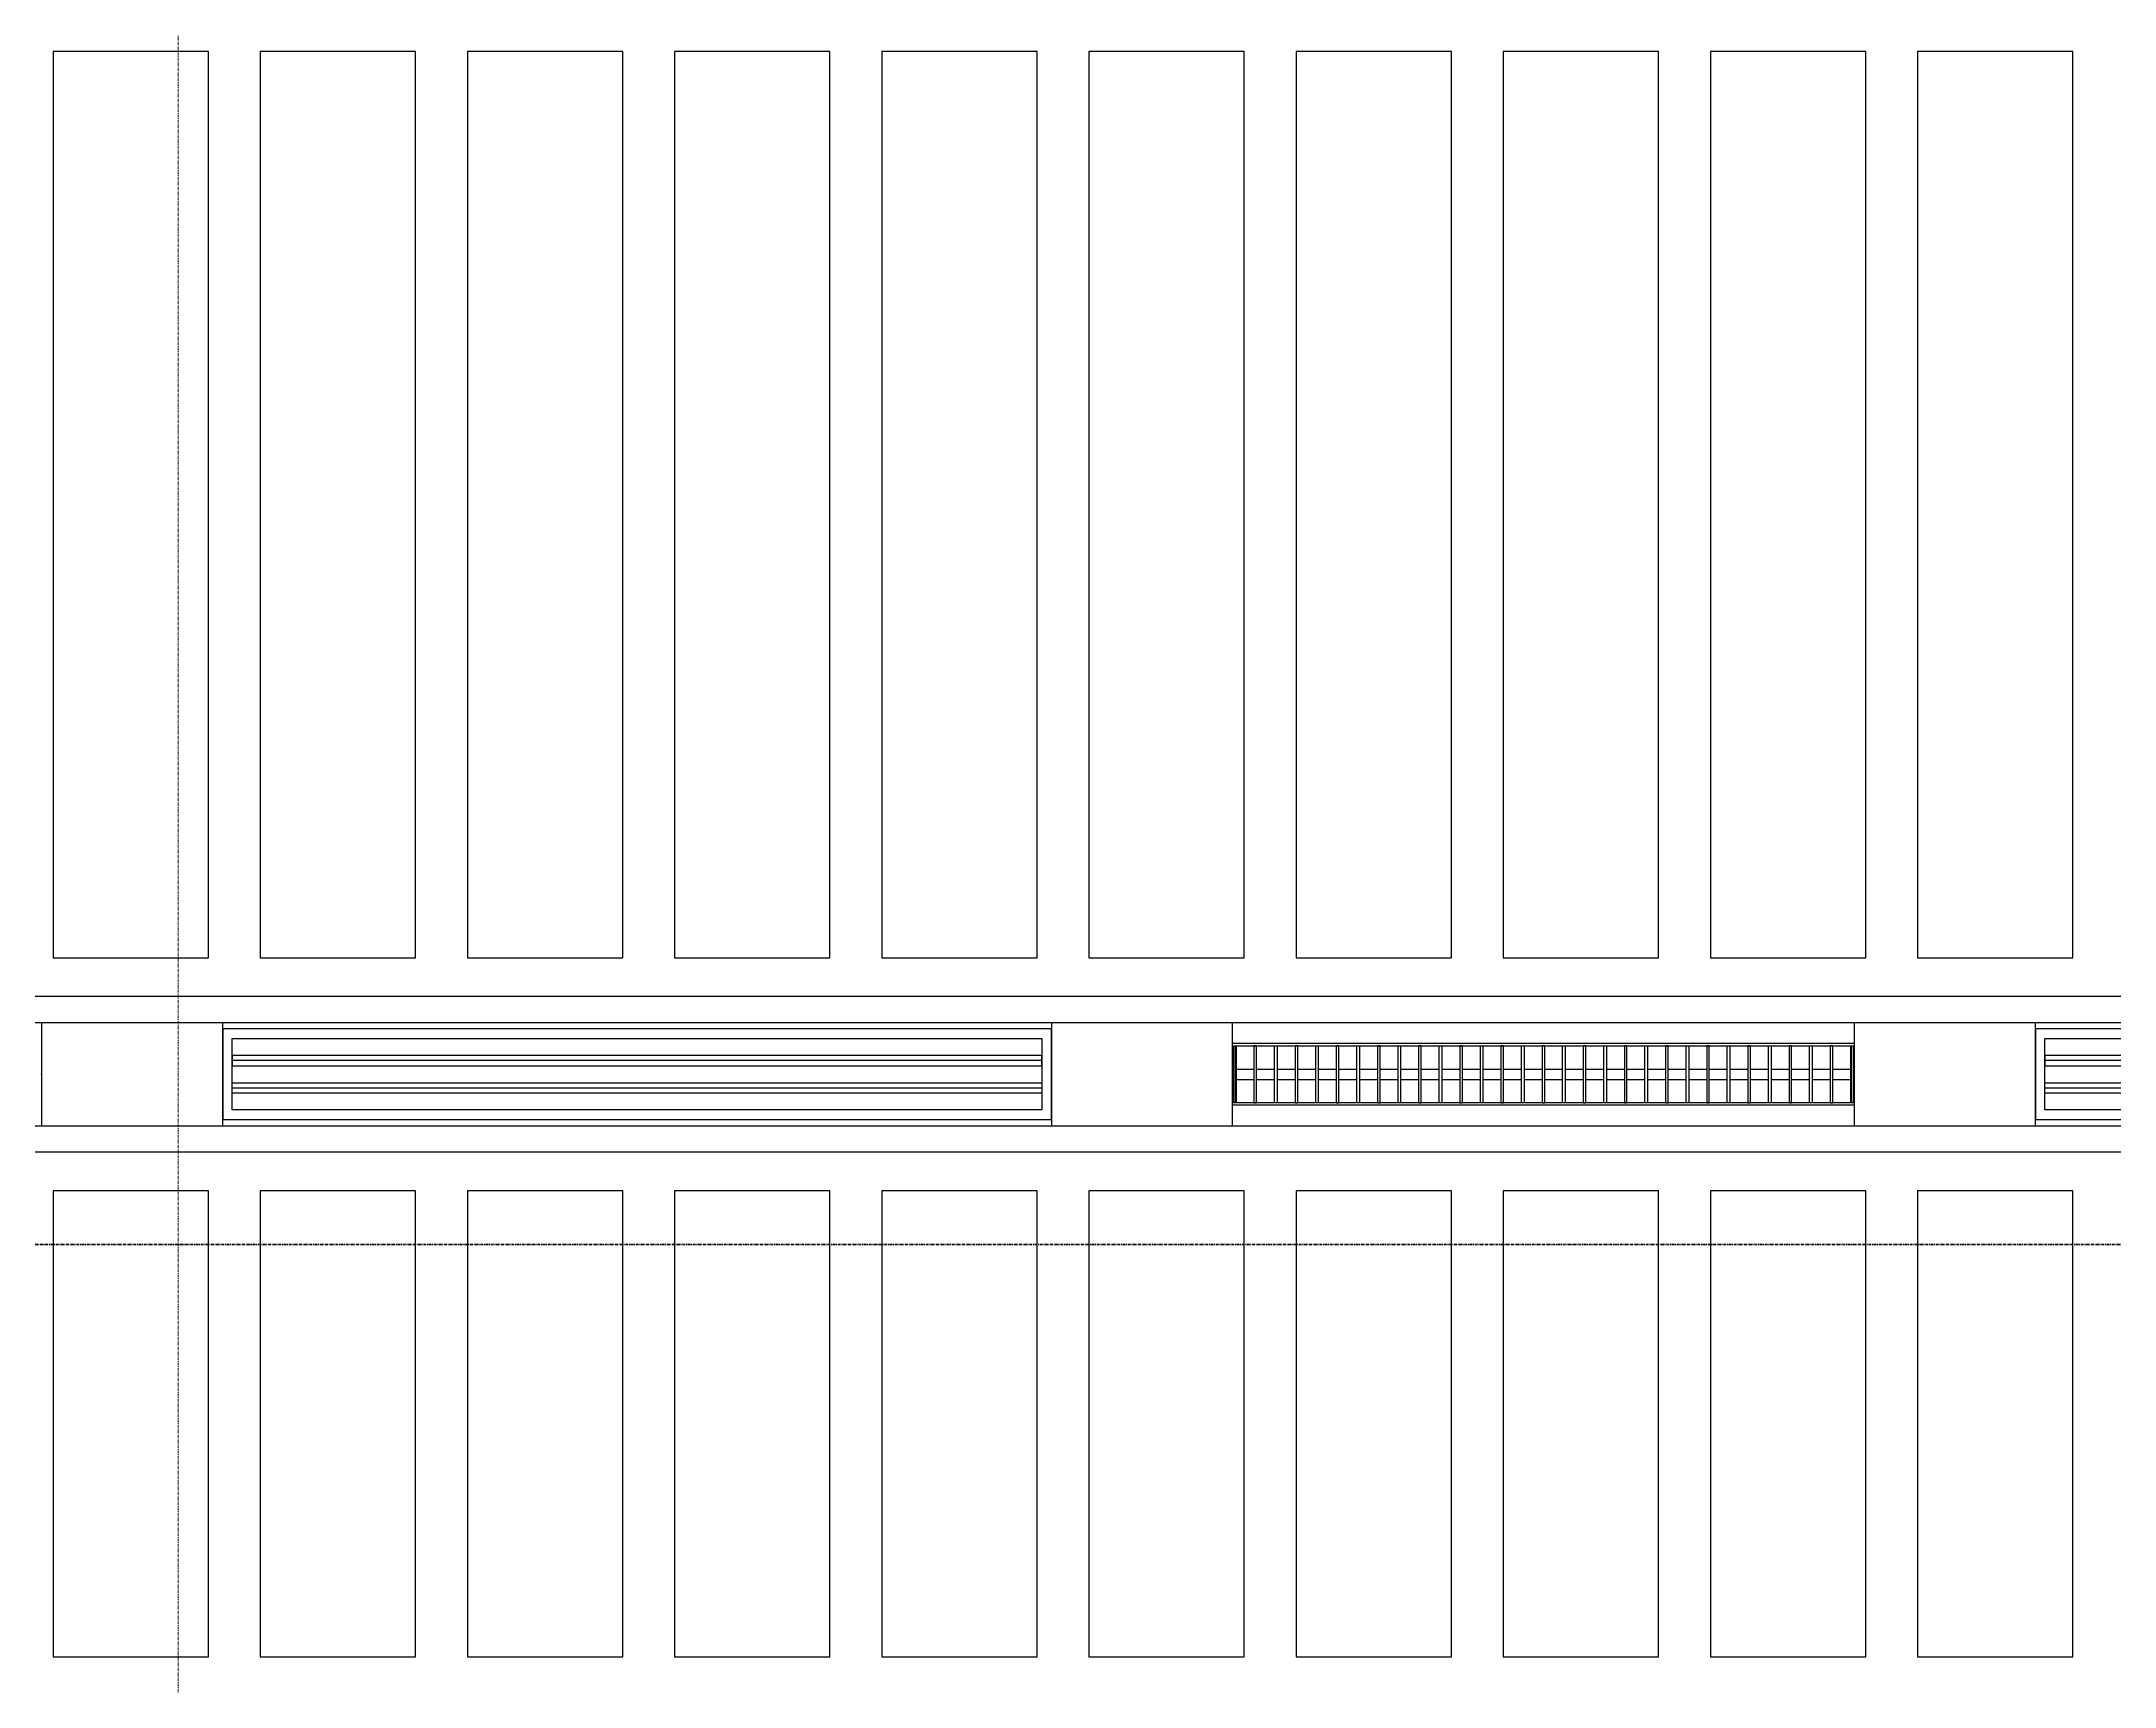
# Model space of a CAD drawing. Header units: millimetres. Extents: x -678720 to -601931, y -306 to 39239.
# Drawn here: x -665146 to -661144, y 4287 to 7464 of the extents above; entities that cross this region are included whole.
import ezdxf
from ezdxf.enums import TextEntityAlignment as Align
from ezdxf.xclip import XClip

# ---------------------------------------------------------------- set-up
doc = ezdxf.new("R2010")
doc.units = ezdxf.units.MM
doc.header["$XCLIPFRAME"] = 0
doc.linetypes.add('DPA_Grid _ Level 100', pattern=[10, 5.5, -1.6, 1.3, -1.6])
for name, color, linetype in [('000 - WIPEOUT', 250, 'Continuous'), ('001 - ASCESSORIES', 251, 'Continuous'), ('A04_TUBE SERIES', 2, 'Continuous'), ('A11_ALU.SOLID SHEET', 2, 'Continuous')]:
    doc.layers.add(name, color=color, linetype=linetype)
for name, color, linetype, lineweight in [('008 - LIGHTING', 1, 'Continuous', 9), ('G-ANNO-SECL', 3, 'Continuous', 9), ('S-GRID', 251, 'Continuous', 9)]:
    doc.layers.add(name, color=color, linetype=linetype, lineweight=lineweight)

# ---------------------------------------------------------------- blocks, each defined once
blk = doc.blocks.new('*U696')
blk.add_point((0, 0))
at = {"layer": 'Defpoints', "color": 250}
blk.add_text('AL.SHEET-HAT-TYPE-C', height=7, rotation=270, dxfattribs=at).set_placement((15, 0), align=Align.BOTTOM_CENTER)
blk.add_wipeout([(0, -100), (350, -100), (350, 100), (0, 100)]).dxf.layer = '000 - WIPEOUT'
at = {"layer": 'A11_ALU.SOLID SHEET', "color": 0}
blk.add_lwpolyline([(0, -100), (350, -100), (350, 100), (0, 100)], close=True, dxfattribs=at)
blk = doc.blocks.new('*U697')
at = {"layer": '001 - ASCESSORIES', "color": 0, "linetype": 'ByBlock'}
blk.add_lwpolyline([(800, 87.5), (-800, 87.5), (-800, -87.5), (800, -87.5)], close=True, dxfattribs=at)
at = {"layer": '001 - ASCESSORIES', "linetype": 'ByBlock'}
for points in [[(-781.5, 69), (781.5, 69), (781.5, -69), (-781.5, -69)], [(781.5, 36.3), (-781.5, 36.3), (-781.5, 16.3), (781.5, 16.3)], [(-781.5, -16.3), (781.5, -16.3), (781.5, -36.3), (-781.5, -36.3)]]:
    blk.add_lwpolyline(points, close=True, dxfattribs=at)
for points in [[(781.5, 26.3), (-781.5, 26.3)], [(-781.5, -26.3), (781.5, -26.3)]]:
    blk.add_lwpolyline(points, dxfattribs=at)
blk = doc.blocks.new('*U695')
at = {"color": 1}
blk.add_wipeout([(600, -60), (-600, -60), (-600, 60), (600, 60)], dxfattribs=at).dxf.layer = '000 - WIPEOUT'
at = {"layer": '001 - ASCESSORIES', "color": 0}
blk.add_lwpolyline([(600, -60), (-600, -60), (-600, 60), (600, 60)], close=True, dxfattribs=at)
at = {"layer": '001 - ASCESSORIES'}
for points in [[(-593.5, -55), (-598.5, -55), (-598.5, 55), (-593.5, 55)], [(595, -55), (-595, -55), (-595, 55), (595, 55)], [(-558.8, -55), (-553.8, -55), (-553.8, 55), (-558.8, 55)], [(-514, -55), (-519, -55), (-519, 55), (-514, 55)], [(-479.3, -55), (-474.3, -55), (-474.3, 55), (-479.3, 55)], [(-434.6, -55), (-439.6, -55), (-439.6, 55), (-434.6, 55)], [(-399.8, -55), (-394.8, -55), (-394.8, 55), (-399.8, 55)], [(-355.1, -55), (-360.1, -55), (-360.1, 55), (-355.1, 55)], [(-320.4, -55), (-315.4, -55), (-315.4, 55), (-320.4, 55)], [(-275.6, -55), (-280.6, -55), (-280.6, 55), (-275.6, 55)], [(-240.9, -55), (-235.9, -55), (-235.9, 55), (-240.9, 55)], [(-196.2, -55), (-201.2, -55), (-201.2, 55), (-196.2, 55)], [(-161.4, -55), (-156.4, -55), (-156.4, 55), (-161.4, 55)], [(-116.7, -55), (-121.7, -55), (-121.7, 55), (-116.7, 55)], [(-82, -55), (-77, -55), (-77, 55), (-82, 55)], [(-37.2, -55), (-42.2, -55), (-42.2, 55), (-37.2, 55)], [(-2.5, -55), (2.5, -55), (2.5, 55), (-2.5, 55)], [(42.2, -55), (37.2, -55), (37.2, 55), (42.2, 55)], [(77, -55), (82, -55), (82, 55), (77, 55)], [(121.7, -55), (116.7, -55), (116.7, 55), (121.7, 55)], [(156.4, -55), (161.4, -55), (161.4, 55), (156.4, 55)], [(201.2, -55), (196.2, -55), (196.2, 55), (201.2, 55)], [(235.9, -55), (240.9, -55), (240.9, 55), (235.9, 55)], [(280.6, -55), (275.6, -55), (275.6, 55), (280.6, 55)], [(315.4, -55), (320.4, -55), (320.4, 55), (315.4, 55)], [(360.1, -55), (355.1, -55), (355.1, 55), (360.1, 55)], [(394.8, -55), (399.8, -55), (399.8, 55), (394.8, 55)], [(439.6, -55), (434.6, -55), (434.6, 55), (439.6, 55)], [(474.3, -55), (479.3, -55), (479.3, 55), (474.3, 55)], [(519, -55), (514, -55), (514, 55), (519, 55)], [(553.8, -55), (558.8, -55), (558.8, 55), (553.8, 55)], [(598.5, -55), (593.5, -55), (593.5, 55), (598.5, 55)]]:
    blk.add_lwpolyline(points, close=True, dxfattribs=at)
for points in [[(-593.5, 10), (-558.8, 10)], [(-553.8, 10), (-519, 10)], [(-514, 10), (-479.3, 10)], [(-474.3, 10), (-439.6, 10)], [(-434.6, 10), (-399.8, 10)], [(-394.8, 10), (-360.1, 10)], [(-355.1, 10), (-320.4, 10)], [(-315.4, 10), (-280.6, 10)], [(-275.6, 10), (-240.9, 10)], [(-235.9, 10), (-201.2, 10)], [(-196.2, 10), (-161.4, 10)], [(-156.4, 10), (-121.7, 10)], [(-116.7, 10), (-82, 10)], [(-77, 10), (-42.2, 10)], [(-37.2, 10), (-2.5, 10)], [(2.5, 10), (37.2, 10)], [(42.2, 10), (77, 10)], [(82, 10), (116.7, 10)], [(121.7, 10), (156.4, 10)], [(161.4, 10), (196.2, 10)], [(201.2, 10), (235.9, 10)], [(240.9, 10), (275.6, 10)], [(280.6, 10), (315.4, 10)], [(320.4, 10), (355.1, 10)], [(360.1, 10), (394.8, 10)], [(399.8, 10), (434.6, 10)], [(439.6, 10), (474.3, 10)], [(479.3, 10), (514, 10)], [(519, 10), (553.8, 10)], [(558.8, 10), (593.5, 10)], [(-593.5, -10), (-558.8, -10)], [(-553.8, -10), (-519, -10)], [(-514, -10), (-479.3, -10)], [(-474.3, -10), (-439.6, -10)], [(-434.6, -10), (-399.8, -10)], [(-394.8, -10), (-360.1, -10)], [(-355.1, -10), (-320.4, -10)], [(-315.4, -10), (-280.6, -10)], [(-275.6, -10), (-240.9, -10)], [(-235.9, -10), (-201.2, -10)], [(-196.2, -10), (-161.4, -10)], [(-156.4, -10), (-121.7, -10)], [(-116.7, -10), (-82, -10)], [(-77, -10), (-42.2, -10)], [(-37.2, -10), (-2.5, -10)], [(2.5, -10), (37.2, -10)], [(42.2, -10), (77, -10)], [(82, -10), (116.7, -10)], [(121.7, -10), (156.4, -10)], [(161.4, -10), (196.2, -10)], [(201.2, -10), (235.9, -10)], [(240.9, -10), (275.6, -10)], [(280.6, -10), (315.4, -10)], [(320.4, -10), (355.1, -10)], [(360.1, -10), (394.8, -10)], [(399.8, -10), (434.6, -10)], [(439.6, -10), (474.3, -10)], [(479.3, -10), (514, -10)], [(519, -10), (553.8, -10)], [(558.8, -10), (593.5, -10)]]:
    blk.add_lwpolyline(points, dxfattribs=at)
blk = doc.blocks.new('*U713')
blk.add_wipeout([(-25, 0), (25, 0), (25, 81755), (-25, 81755)]).dxf.layer = '000 - WIPEOUT'
at = {"layer": 'A04_TUBE SERIES', "color": 0}
blk.add_lwpolyline([(-25, 0), (25, 0), (25, 81755), (-25, 81755)], close=True, dxfattribs=at)
at = {"layer": 'Defpoints', "color": 250, "flags": 1}
blk.add_attdef('EXTR.OVL-LENGTH_', (-33.1, -9), '', height=5, dxfattribs=at)
blk = doc.blocks.new('*U710')
blk.add_wipeout([(-25, 0), (25, 0), (25, 81755), (-25, 81755)]).dxf.layer = '000 - WIPEOUT'
at = {"layer": 'A04_TUBE SERIES', "color": 0}
blk.add_lwpolyline([(-25, 0), (25, 0), (25, 81755), (-25, 81755)], close=True, dxfattribs=at)
at = {"layer": 'Defpoints', "color": 250, "flags": 1}
blk.add_attdef('EXTR.OVL-LENGTH_', (-33.1, -9), '', height=5, dxfattribs=at)
blk = doc.blocks.new('*U825')
at = {"color": 3}
for points in [[(-875, -17250), (875, -17250), (875, -17550), (-875, -17550)], [(-875, -17650), (875, -17650), (875, -17950), (-875, -17950)], [(-875, -18050), (875, -18050), (875, -18350), (-875, -18350)], [(-875, -18450), (875, -18450), (875, -18750), (-875, -18750)], [(-875, -18850), (875, -18850), (875, -19150), (-875, -19150)], [(-875, -19250), (875, -19250), (875, -19550), (-875, -19550)], [(-875, -19650), (875, -19650), (875, -19950), (-875, -19950)], [(-875, -20050), (875, -20050), (875, -20350), (-875, -20350)], [(-875, -20450), (875, -20450), (875, -20750), (-875, -20750)], [(-875, -20850), (875, -20850), (875, -21150), (-875, -21150)]]:
    blk.add_wipeout(points, dxfattribs=at).dxf.layer = '000 - WIPEOUT'
at = {"layer": 'A11_ALU.SOLID SHEET', "color": 0, "linetype": 'ByBlock'}
for points in [[(-875, -17550), (875, -17550), (875, -17250), (-875, -17250)], [(-875, -17950), (875, -17950), (875, -17650), (-875, -17650)], [(-875, -18350), (875, -18350), (875, -18050), (-875, -18050)], [(-875, -18750), (875, -18750), (875, -18450), (-875, -18450)], [(-875, -19150), (875, -19150), (875, -18850), (-875, -18850)], [(-875, -19550), (875, -19550), (875, -19250), (-875, -19250)], [(-875, -19950), (875, -19950), (875, -19650), (-875, -19650)], [(-875, -20350), (875, -20350), (875, -20050), (-875, -20050)], [(-875, -20750), (875, -20750), (875, -20450), (-875, -20450)], [(-875, -21150), (875, -21150), (875, -20850), (-875, -20850)]]:
    blk.add_lwpolyline(points, close=True, dxfattribs=at)
blk = doc.blocks.new('*U828')
at = {"color": 3}
for points in [[(-450, -11650), (450, -11650), (450, -11950), (-450, -11950)], [(-450, -12050), (450, -12050), (450, -12350), (-450, -12350)], [(-450, -12450), (450, -12450), (450, -12750), (-450, -12750)], [(-450, -12850), (450, -12850), (450, -13150), (-450, -13150)], [(-450, -13250), (450, -13250), (450, -13550), (-450, -13550)], [(-450, -13650), (450, -13650), (450, -13950), (-450, -13950)], [(-450, -14050), (450, -14050), (450, -14350), (-450, -14350)], [(-450, -14450), (450, -14450), (450, -14750), (-450, -14750)], [(-450, -14850), (450, -14850), (450, -15150), (-450, -15150)], [(-450, -15250), (450, -15250), (450, -15550), (-450, -15550)]]:
    blk.add_wipeout(points, dxfattribs=at).dxf.layer = '000 - WIPEOUT'
at = {"layer": 'A11_ALU.SOLID SHEET', "color": 0, "linetype": 'ByBlock'}
for points in [[(-450, -11950), (450, -11950), (450, -11650), (-450, -11650)], [(-450, -12350), (450, -12350), (450, -12050), (-450, -12050)], [(-450, -12750), (450, -12750), (450, -12450), (-450, -12450)], [(-450, -13150), (450, -13150), (450, -12850), (-450, -12850)], [(-450, -13550), (450, -13550), (450, -13250), (-450, -13250)], [(-450, -13950), (450, -13950), (450, -13650), (-450, -13650)], [(-450, -14350), (450, -14350), (450, -14050), (-450, -14050)], [(-450, -14750), (450, -14750), (450, -14450), (-450, -14450)], [(-450, -15150), (450, -15150), (450, -14850), (-450, -14850)], [(-450, -15550), (450, -15550), (450, -15250), (-450, -15250)]]:
    blk.add_lwpolyline(points, close=True, dxfattribs=at)
blk = doc.blocks.new('*U964')
at = {"layer": 'A11_ALU.SOLID SHEET', "color": 0, "linetype": 'ByBlock', "rotation": 90}
for name, p in [('*U825', (62308.5, 2990)), ('*U828', (67908.5, 1215))]:
    blk.add_blockref(name, p, dxfattribs=at)
at = {"layer": 'A11_ALU.SOLID SHEET', "color": 1}
for p in [(79536, 1890), (81486, 1890), (83036, 1890)]:
    blk.add_blockref('*U696', p, dxfattribs=at)
at = {"layer": '008 - LIGHTING'}
for name, p in [('*U697', (80686, 1890)), ('*U697', (84186, 1890)), ('*U695', (82436, 1890))]:
    blk.add_blockref(name, p, dxfattribs=at)
at = {"layer": 'A04_TUBE SERIES', "color": 0, "linetype": 'ByBlock', "rotation": 270}
for name, p in [('*U713', (21303.5, 2015)), ('*U710', (21303.5, 1765))]:
    blk.add_blockref(name, p, dxfattribs=at)
blk = doc.blocks.new('*U1546')
at = {"layer": 'S-GRID', "linetype": 'DPA_Grid _ Level 100'}
blk.add_line((-31865, -8552.3), (-31865, 29060.4), dxfattribs=at)

msp = doc.modelspace()

# ---------------------------------------------------------------- block references
at = {"layer": 'A11_ALU.SOLID SHEET'}
ref = msp.add_blockref('*U964', (-744682.4, 3579), dxfattribs=at)
XClip(ref).set_block_clipping_path([(69798.6834257276, -3885.5002684942), (120965.0023936313, 33679.9972602262)])

# ---------------------------------------------------------------- next in the draw order: linework, layer by layer
at = {"layer": 'G-ANNO-SECL', "linetype": 'DPA_Grid _ Level 100', "lineweight": 50}
msp.add_line((-676908.9, 5139.9), (-604865.6, 5139.9), dxfattribs=at)

# ---------------------------------------------------------------- next in the draw order: block references
msp.add_blockref('*U1546', (-633017.4, 9279))

doc.saveas('drawing.dxf')
